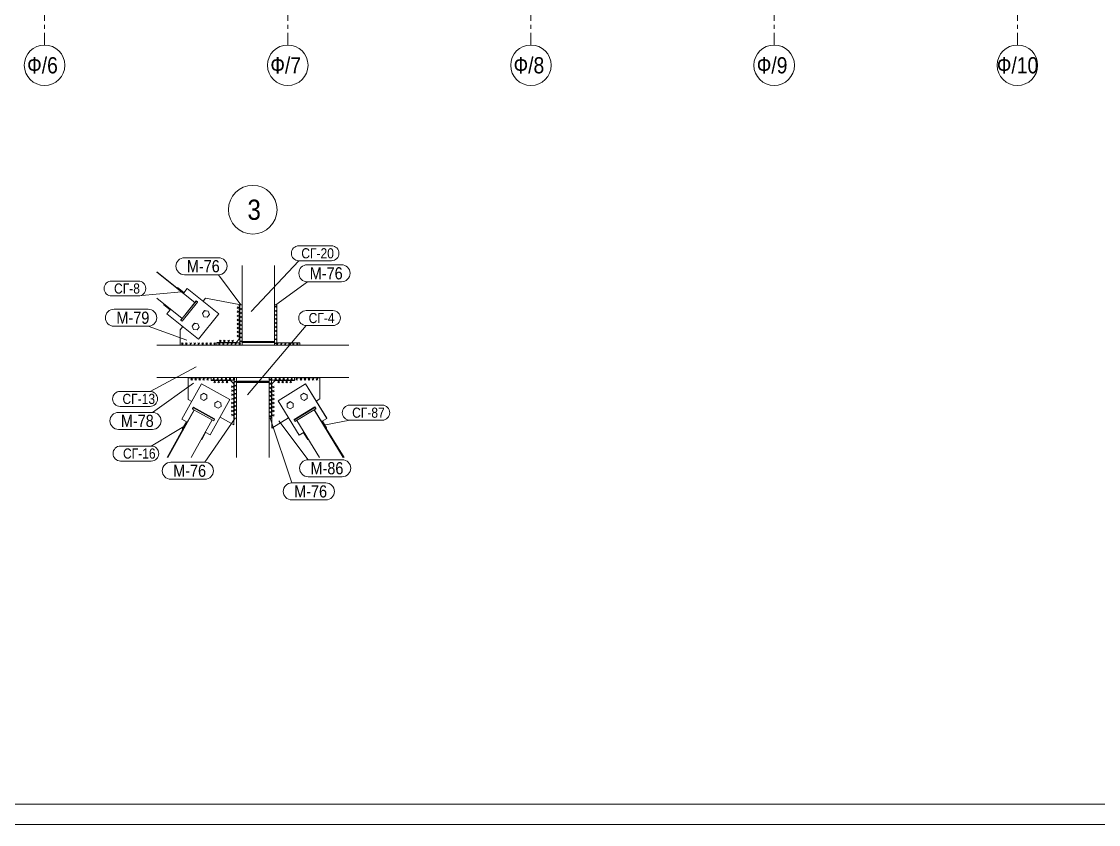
# Model space of a CAD drawing. Header units: millimetres. Extents: x -59 to 782, y -222 to 372.
# Drawn here: x 216.3 to 482, y -222.3 to -24.2 of the extents above; entities that cross this region are included whole.
import ezdxf

# ---------------------------------------------------------------- set-up
doc = ezdxf.new("R2010")
doc.units = ezdxf.units.MM
doc.linetypes.add('XKITLINE00', pattern=[0])
doc.linetypes.add('XKITLINE03', pattern=[6, 3, -1, 1, -1])
for name, color, linetype, lineweight in [('Bolt', 7, 'Continuous', 0), ('DrawingSheet', 5, 'Continuous', 0), ('GraphicObject', 6, 'Continuous', 0), ('OtherObjectType', 1, 'Continuous', 0), ('Part', 2, 'Continuous', 0), ('PartMark', 3, 'Continuous', 0), ('S-GRID', 1, 'Continuous', 0), ('SymbolText', 4, 'Continuous', 0)]:
    doc.layers.add(name, color=color, linetype=linetype, lineweight=lineweight)
doc.styles.add('GOST type A', font='ARIAL.TTF')

msp = doc.modelspace()

# ---------------------------------------------------------------- linework, layer by layer
at = {"layer": 'Bolt', "linetype": 'XKITLINE00', "lineweight": 0}
for p, q in [((261.49, -95.54), (260.95, -96.21)), ((260.95, -96.23), (261.49, -95.56)), ((262.34, -95.67), (261.49, -95.54)), ((261.49, -95.54), (261.49, -95.56)), ((261.49, -95.56), (262.34, -95.68)), ((260.95, -96.21), (260.95, -96.23)), ((261.26, -97.04), (260.95, -96.23)), ((262.12, -97.17), (261.26, -97.04)), ((262.66, -96.49), (262.12, -97.17)), ((262.66, -96.47), (262.34, -95.67)), ((262.34, -95.67), (262.34, -95.68)), ((262.34, -95.68), (262.66, -96.49)), ((262.66, -96.48), (262.66, -96.47)), ((262.66, -96.47), (262.66, -96.49)), ((258.99, -98.66), (258.45, -99.34)), ((258.45, -99.36), (258.99, -98.68)), ((258.45, -99.34), (258.45, -99.36)), ((258.77, -100.16), (258.45, -99.36)), ((259.62, -100.29), (258.77, -100.16)), ((259.85, -98.79), (258.99, -98.66)), ((258.99, -98.66), (258.99, -98.68)), ((258.99, -98.68), (259.85, -98.81)), ((260.16, -99.62), (259.62, -100.29)), ((260.16, -99.6), (259.85, -98.79)), ((259.85, -98.79), (259.85, -98.81)), ((259.85, -98.81), (260.16, -99.62)), ((260.16, -99.6), (260.16, -99.6)), ((260.16, -99.6), (260.16, -99.62)), ((261.27, -115.9), (260.52, -116.34)), ((260.52, -116.4), (261.27, -115.96)), ((260.52, -116.34), (260.52, -116.4)), ((260.54, -117.27), (260.52, -116.4)), ((262.02, -116.32), (261.27, -115.9)), ((261.27, -115.9), (261.27, -115.96)), ((261.27, -115.96), (262.02, -116.38)), ((262.02, -116.38), (262.02, -116.32)), ((262.02, -116.38), (262.04, -117.24)), ((262.04, -117.18), (262.03, -116.38)), ((285.99, -115.92), (285.25, -116.37)), ((285.25, -116.43), (285.99, -115.98)), ((285.25, -116.37), (285.25, -116.43)), ((285.27, -117.29), (285.25, -116.43)), ((286.75, -116.33), (285.99, -115.92)), ((285.99, -115.92), (285.99, -115.98)), ((285.99, -115.98), (286.75, -116.39)), ((286.75, -116.33), (286.77, -117.2)), ((286.75, -116.33), (286.75, -116.39)), ((286.75, -116.39), (286.77, -117.26)), ((261.3, -117.69), (260.54, -117.27)), ((262.04, -117.24), (261.3, -117.69)), ((264.76, -117.84), (264.02, -118.29)), ((264.02, -118.34), (264.76, -117.9)), ((264.02, -118.29), (264.02, -118.34)), ((264.03, -119.21), (264.02, -118.34)), ((264.79, -119.63), (264.03, -119.21)), ((265.52, -118.26), (264.76, -117.84)), ((264.76, -117.84), (264.76, -117.9)), ((264.76, -117.9), (265.52, -118.32)), ((265.53, -119.18), (264.79, -119.63)), ((265.52, -118.32), (265.52, -118.26)), ((265.53, -119.13), (265.52, -118.32)), ((265.52, -118.32), (265.53, -119.18)), ((282.57, -118), (281.84, -118.46)), ((281.84, -118.51), (282.57, -118.06)), ((281.84, -118.46), (281.84, -118.51)), ((281.86, -119.38), (281.84, -118.51)), ((282.62, -119.79), (281.86, -119.38)), ((283.34, -118.42), (282.57, -118)), ((282.57, -118), (282.57, -118.06)), ((282.57, -118.06), (283.34, -118.48)), ((283.36, -119.34), (282.62, -119.79)), ((283.34, -118.42), (283.36, -119.28)), ((283.34, -118.42), (283.34, -118.48)), ((283.34, -118.48), (283.36, -119.34)), ((283.36, -119.28), (283.36, -119.34)), ((286.03, -117.71), (285.27, -117.29)), ((286.77, -117.26), (286.03, -117.71)), ((286.77, -117.2), (286.77, -117.26))]:
    msp.add_line(p, q, dxfattribs=at)
at = {"layer": 'DrawingSheet', "linetype": 'XKITLINE00', "lineweight": 0}
for p, q in [((-39.15, -217.33), (776.85, -217.33)), ((-59.15, -222.33), (781.85, -222.33))]:
    msp.add_line(p, q, dxfattribs=at)
at = {"layer": 'GraphicObject', "linetype": 'XKITLINE00', "lineweight": 0}
for p, q in [((270.04, -102.6), (270.04, -94.08)), ((270.74, -104.08), (270.74, -94.17)), ((278.74, -94.08), (278.74, -104.08)), ((264.49, -103.4), (269.24, -103.4)), ((255.48, -104.08), (264.49, -104.08)), ((264.49, -104.08), (270.74, -104.08)), ((278.74, -104.08), (284.99, -104.08)), ((263.12, -112.1), (257.44, -112.1)), ((269.37, -112.08), (263.12, -112.08)), ((267.87, -112.8), (263.12, -112.8)), ((268.67, -122.04), (268.67, -113.6)), ((269.37, -122.08), (269.37, -112.08)), ((277.37, -112.08), (277.37, -122.08)), ((283.62, -112.08), (277.37, -112.08)), ((278.07, -113.58), (278.07, -122.08)), ((283.62, -112.78), (278.87, -112.78)), ((289.87, -112.12), (283.62, -112.1))]:
    msp.add_line(p, q, dxfattribs=at)
at = {"layer": 'OtherObjectType', "linetype": 'XKITLINE00', "lineweight": 0}
msp.add_line((279.37, -70.64), (279.37, -70.64), dxfattribs=at)
msp.add_circle((273.37, -70.64), 6, dxfattribs=at)
at = {"layer": 'Part', "linetype": 'XKITLINE00', "lineweight": 0}
for p, q in [((270.74, -84.39), (270.74, -103.17)), ((278.74, -103.17), (278.74, -84.39)), ((249.68, -85.97), (254.71, -89.99)), ((259.07, -93.56), (249.68, -86.06)), ((254.69, -90), (254.82, -89.85)), ((254.82, -89.88), (254.69, -90.04)), ((254.69, -90), (254.69, -90.04)), ((254.69, -90.04), (256.26, -91.29)), ((256.38, -91.09), (254.82, -89.85)), ((254.82, -89.85), (254.82, -89.88)), ((256.38, -91.13), (254.82, -89.88)), ((256.38, -91.11), (257.19, -90.09)), ((256.38, -91.12), (257.19, -90.1)), ((257.19, -90.1), (257.19, -90.09)), ((257.19, -90.09), (265.01, -96.33)), ((257.19, -90.1), (265.01, -96.34)), ((249.68, -92.46), (255.95, -97.46)), ((256.38, -91.13), (256.26, -91.29)), ((256.26, -91.28), (259.07, -93.52)), ((256.38, -91.09), (256.38, -91.13)), ((261.1, -93.21), (261.72, -92.43)), ((261.1, -93.21), (261.72, -92.43)), ((261.72, -92.43), (261.72, -92.43)), ((270.04, -94.03), (261.72, -92.43)), ((261.72, -92.43), (270.04, -94.03)), ((251.45, -94.06), (251.54, -93.95)), ((251.45, -94.1), (251.56, -93.96)), ((251.45, -94.06), (251.45, -94.1)), ((251.45, -94.1), (253.01, -95.35)), ((252.2, -96.35), (253, -95.34)), ((252.2, -96.34), (253, -95.34)), ((253.01, -95.35), (253.12, -95.21)), ((259.38, -93.18), (255.64, -97.86)), ((259.69, -93.43), (255.95, -98.11)), ((255.95, -97.46), (259.07, -93.56)), ((259.07, -93.52), (259.38, -93.13)), ((259.07, -93.52), (259.07, -93.56)), ((259.69, -93.38), (259.38, -93.13)), ((259.38, -93.13), (259.38, -93.18)), ((259.69, -93.43), (259.38, -93.18)), ((259.69, -93.43), (259.69, -93.38)), ((270.04, -94.03), (270.04, -94.03)), ((270.04, -102.6), (270.04, -94.03)), ((270.74, -94.08), (270.14, -94.08)), ((270.14, -94.08), (270.14, -103.48)), ((278.74, -94.08), (279.34, -94.08)), ((279.34, -94.08), (279.34, -103.48)), ((252.2, -96.34), (252.2, -96.35)), ((252.2, -96.35), (260.01, -102.59)), ((255.64, -97.82), (255.93, -97.45)), ((255.64, -97.86), (255.64, -97.82)), ((255.95, -98.11), (255.64, -97.86)), ((260.01, -102.59), (265.01, -96.34)), ((265.01, -96.34), (265.01, -96.33)), ((255.48, -100.24), (256.1, -99.46)), ((255.48, -100.24), (256.1, -99.47)), ((255.48, -100.24), (255.48, -100.24)), ((255.48, -104.08), (255.48, -100.24)), ((269.24, -103.4), (264.49, -103.4)), ((264.49, -103.4), (264.49, -103.48)), ((270.14, -103.48), (264.49, -103.48)), ((264.49, -103.48), (264.49, -104.08)), ((270.04, -102.6), (269.24, -103.4)), ((270.74, -104.08), (270.74, -103.17)), ((270.74, -103.17), (278.74, -103.17)), ((270.94, -103.37), (270.94, -103.17)), ((270.94, -103.37), (278.54, -103.37)), ((278.54, -103.37), (278.54, -103.17)), ((278.74, -104.08), (278.74, -103.17)), ((279.34, -103.48), (284.99, -103.48)), ((284.99, -103.48), (284.99, -104.08)), ((249.68, -104.08), (297.06, -104.08)), ((249.68, -112.08), (297.06, -112.08)), ((255.89, -122.31), (260.75, -113.59)), ((255.89, -122.34), (260.75, -113.61)), ((257.44, -112.1), (257.44, -112.08)), ((263.12, -112.1), (257.44, -112.1)), ((257.44, -117.47), (257.44, -112.1)), ((260.75, -113.61), (260.75, -113.59)), ((260.75, -113.59), (267.74, -117.47)), ((267.74, -117.49), (260.75, -113.61)), ((263.12, -112.68), (263.12, -112.08)), ((268.77, -112.68), (263.12, -112.68)), ((263.12, -112.8), (263.12, -112.68)), ((267.87, -112.75), (263.12, -112.75)), ((267.87, -112.8), (263.12, -112.8)), ((267.87, -112.75), (267.87, -112.8)), ((268.67, -113.55), (267.87, -112.75)), ((268.67, -113.6), (267.87, -112.8)), ((268.67, -113.55), (268.67, -113.6)), ((268.67, -113.6), (268.67, -123.7)), ((268.77, -122.08), (268.77, -112.68)), ((269.37, -113.24), (269.37, -112.08)), ((269.37, -113.14), (269.57, -113.14)), ((269.37, -113.24), (269.37, -131.77)), ((277.37, -113.28), (269.37, -113.28)), ((277.17, -112.94), (269.57, -112.94)), ((269.57, -112.94), (269.57, -113.28)), ((269.57, -113.08), (277.17, -113.08)), ((269.57, -113.28), (277.17, -113.28)), ((277.17, -113.28), (277.17, -112.94)), ((277.17, -113.14), (277.37, -113.14)), ((277.37, -113.24), (277.37, -112.08)), ((277.37, -113.24), (277.37, -131.77)), ((277.97, -122.08), (277.97, -112.68)), ((277.97, -112.68), (283.62, -112.68)), ((278.07, -113.58), (278.87, -112.78)), ((278.07, -124.54), (278.07, -113.58)), ((278.87, -112.78), (283.62, -112.78)), ((279.59, -117.76), (286.41, -113.59)), ((286.41, -113.61), (279.59, -117.78)), ((283.62, -112.68), (283.62, -112.08)), ((283.62, -112.1), (289.87, -112.1)), ((283.62, -112.78), (283.62, -112.68)), ((291.63, -122.1), (286.41, -113.59)), ((286.41, -113.59), (286.41, -113.61)), ((291.63, -122.13), (286.41, -113.61)), ((289.87, -112.1), (289.87, -112.08)), ((289.87, -112.1), (289.87, -117.32)), ((257.44, -117.47), (258.32, -117.95)), ((258.51, -119.68), (258.71, -119.33)), ((258.71, -119.5), (258.51, -119.85)), ((263.95, -122.24), (258.71, -119.33)), ((258.71, -119.33), (258.71, -119.5)), ((258.71, -119.5), (263.95, -122.41)), ((262.88, -126.22), (267.74, -117.49)), ((267.74, -117.47), (267.74, -117.49)), ((279.59, -117.78), (279.59, -117.76)), ((284.81, -126.3), (279.59, -117.78)), ((283.57, -122.37), (288.69, -119.24)), ((283.57, -122.54), (288.69, -119.41)), ((288.69, -119.41), (288.69, -119.24)), ((288.69, -119.24), (288.9, -119.58)), ((288.9, -119.75), (288.69, -119.41)), ((289.02, -117.85), (289.87, -117.32)), ((252.42, -131.77), (258.94, -120.08)), ((257.2, -123.07), (258.88, -120.05)), ((258.51, -119.85), (258.51, -119.68)), ((258.51, -119.85), (263.76, -122.76)), ((265.32, -121.84), (268.67, -123.7)), ((269.37, -122.08), (268.77, -122.08)), ((277.37, -122.08), (277.97, -122.08)), ((278.07, -124.54), (282.19, -122.02)), ((283.78, -122.88), (288.9, -119.75)), ((295.7, -131.77), (288.48, -120)), ((290.35, -122.91), (288.54, -119.96)), ((288.9, -119.75), (288.9, -119.58)), ((290.35, -122.91), (291.63, -122.13)), ((291.63, -122.13), (291.63, -122.1)), ((252.26, -131.77), (256.14, -124.81)), ((255.89, -122.31), (255.89, -122.34)), ((255.89, -122.34), (257.2, -123.06)), ((256.99, -122.95), (256.05, -124.64)), ((256.05, -124.76), (257.02, -123.01)), ((256.05, -124.64), (256.05, -124.76)), ((256.05, -124.76), (256.23, -124.86)), ((257.2, -123.11), (256.23, -124.86)), ((257.02, -122.97), (257.02, -123.01)), ((257.02, -123.01), (257.2, -123.11)), ((257.2, -123.11), (257.2, -123.06)), ((258.15, -131.77), (263.31, -122.51)), ((263.76, -122.76), (263.95, -122.41)), ((263.95, -122.41), (263.95, -122.24)), ((283.57, -122.37), (283.57, -122.54)), ((283.57, -122.54), (283.78, -122.88)), ((289.84, -131.77), (284.22, -122.61)), ((290.35, -122.96), (290.52, -122.85)), ((290.35, -122.91), (290.35, -122.96)), ((290.35, -122.96), (291.39, -124.66)), ((290.52, -122.85), (290.52, -122.8)), ((291.57, -124.55), (290.52, -122.85)), ((290.55, -122.78), (291.57, -124.44)), ((291.39, -124.66), (291.57, -124.55)), ((295.88, -131.77), (291.49, -124.6)), ((291.57, -124.44), (291.57, -124.55)), ((260.63, -127.3), (260.77, -127.38)), ((261.74, -125.64), (260.77, -127.38)), ((261.61, -125.56), (261.74, -125.64)), ((261.63, -125.52), (262.88, -126.22)), ((261.74, -125.64), (261.74, -125.59)), ((284.81, -126.3), (286.03, -125.55)), ((285.92, -125.67), (286.05, -125.59)), ((285.92, -125.62), (285.92, -125.67)), ((285.92, -125.67), (286.96, -127.37)), ((286.96, -127.37), (287.09, -127.29))]:
    msp.add_line(p, q, dxfattribs=at)
at = {"layer": 'PartMark', "linetype": 'XKITLINE00', "lineweight": 0}
for p, q in [((284.74, -79.54), (292.78, -79.54)), ((256.5, -82.48), (264.93, -82.48)), ((272.95, -95.75), (284.74, -83.24)), ((284.74, -83.24), (292.78, -83.24)), ((286.83, -84.23), (295.26, -84.23)), ((256.5, -86.68), (264.93, -86.68)), ((270.43, -94.1), (264.93, -86.68)), ((238.54, -88.23), (245.12, -88.23)), ((279.05, -94.1), (286.83, -88.43)), ((286.83, -88.43), (295.26, -88.43)), ((238.54, -91.93), (245.12, -91.93)), ((255.76, -90.92), (245.12, -91.93)), ((239.13, -95.19), (247.56, -95.19)), ((286.55, -95.52), (293.13, -95.52)), ((239.13, -99.39), (247.56, -99.39)), ((257.09, -102.79), (247.56, -99.39)), ((272.06, -116.31), (286.55, -99.22)), ((286.55, -99.22), (293.13, -99.22)), ((259.4, -109.42), (248.02, -115.47)), ((258.77, -113.45), (248.65, -120.64)), ((240.62, -115.47), (248.02, -115.47)), ((240.62, -119.17), (248.02, -119.17)), ((297.28, -118.87), (305.32, -118.87)), ((240.22, -120.64), (248.65, -120.64)), ((269.06, -122.06), (261.56, -132.95)), ((277.68, -122.06), (282.98, -138.05)), ((240.22, -124.84), (248.65, -124.84)), ((256.77, -123.92), (248.31, -128.95)), ((279.8, -122.71), (287.01, -132.32)), ((290.86, -123.82), (297.28, -122.57)), ((297.28, -122.57), (305.32, -122.57)), ((240.75, -128.95), (248.31, -128.95)), ((240.75, -132.65), (248.31, -132.65)), ((287.01, -132.32), (295.44, -132.32)), ((253.13, -132.95), (261.56, -132.95)), ((253.13, -137.15), (261.56, -137.15)), ((282.98, -138.05), (291.41, -138.05)), ((287.01, -136.52), (295.44, -136.52)), ((282.98, -142.25), (291.41, -142.25))]:
    msp.add_line(p, q, dxfattribs=at)
for centre, radius, start, end in [((284.74, -81.39), 1.85, 90, 270), ((292.78, -81.39), 1.85, 270, 90), ((256.5, -84.58), 2.1, 90, 270), ((264.93, -84.58), 2.1, 270, 90), ((286.83, -86.33), 2.1, 90, 270), ((295.26, -86.33), 2.1, 270, 90), ((238.54, -90.08), 1.85, 90, 270), ((245.12, -90.08), 1.85, 270, 90), ((239.13, -97.29), 2.1, 90, 270), ((247.56, -97.29), 2.1, 270, 90), ((286.55, -97.37), 1.85, 90, 270), ((293.13, -97.37), 1.85, 270, 90), ((240.62, -117.32), 1.85, 90, 270), ((248.02, -117.32), 1.85, 270, 90), ((297.28, -120.72), 1.85, 90, 270), ((305.32, -120.72), 1.85, 270, 90), ((240.22, -122.74), 2.1, 90, 270), ((248.65, -122.74), 2.1, 270, 90), ((240.75, -130.8), 1.85, 90, 270), ((248.31, -130.8), 1.85, 270, 90), ((287.01, -134.42), 2.1, 90, 270), ((295.44, -134.42), 2.1, 270, 90), ((253.13, -135.05), 2.1, 90, 270), ((261.56, -135.05), 2.1, 270, 90), ((282.98, -140.15), 2.1, 90, 270), ((291.41, -140.15), 2.1, 270, 90)]:
    msp.add_arc(centre, radius, start, end, dxfattribs=at)
at = {"layer": 'S-GRID', "linetype": 'XKITLINE03', "lineweight": 0}
for p, q in [((222, -30), (222, 341.07)), ((282, -30), (282, 341.07)), ((342, -30), (342, 341.07)), ((402, -30), (402, 341.07)), ((462, -30), (462, 341.07))]:
    msp.add_line(p, q, dxfattribs=at)
at = {"layer": 'S-GRID', "linetype": 'XKITLINE00', "lineweight": 0}
for centre in [(222, -35), (282, -35), (342, -35), (402, -35), (462, -35)]:
    msp.add_circle(centre, 5, dxfattribs=at)
at = {"layer": 'SymbolText', "linetype": 'XKITLINE00', "lineweight": 0}
for p, q in [((270.04, -95.03), (269.48, -94.62)), ((269.48, -95.03), (270.04, -94.65)), ((270.04, -96.03), (269.48, -95.62)), ((270.74, -95.31), (270.18, -94.9)), ((270.18, -95.31), (270.74, -94.94)), ((278.74, -94.39), (279.3, -94.8)), ((279.3, -94.39), (278.74, -94.77)), ((278.74, -95.39), (279.3, -95.8)), ((279.3, -95.39), (278.74, -95.77)), ((269.48, -96.03), (270.04, -95.65)), ((270.04, -97.03), (269.48, -96.62)), ((269.48, -97.03), (270.04, -96.65)), ((270.04, -98.03), (269.48, -97.62)), ((269.48, -98.03), (270.04, -97.65)), ((270.74, -96.31), (270.18, -95.9)), ((270.18, -96.31), (270.74, -95.94)), ((270.74, -97.31), (270.18, -96.9)), ((270.18, -97.31), (270.74, -96.94)), ((270.74, -98.31), (270.18, -97.9)), ((270.18, -98.31), (270.74, -97.94)), ((278.74, -96.39), (279.3, -96.8)), ((279.3, -96.39), (278.74, -96.77)), ((278.74, -97.39), (279.3, -97.8)), ((279.3, -97.39), (278.74, -97.77)), ((270.04, -99.03), (269.48, -98.62)), ((269.48, -99.03), (270.04, -98.65)), ((270.04, -100.03), (269.48, -99.62)), ((269.48, -100.03), (270.04, -99.65)), ((270.04, -101.03), (269.48, -100.62)), ((269.48, -101.03), (270.04, -100.65)), ((270.74, -99.31), (270.18, -98.9)), ((270.18, -99.31), (270.74, -98.94)), ((270.74, -100.31), (270.18, -99.9)), ((270.18, -100.31), (270.74, -99.94)), ((270.74, -101.31), (270.18, -100.9)), ((270.18, -101.31), (270.74, -100.94)), ((278.74, -98.39), (279.3, -98.8)), ((279.3, -98.39), (278.74, -98.77)), ((278.74, -99.39), (279.3, -99.8)), ((279.3, -99.39), (278.74, -99.77)), ((278.74, -100.39), (279.3, -100.8)), ((279.3, -100.39), (278.74, -100.77)), ((255.8, -104.08), (256.21, -103.52)), ((255.8, -103.52), (256.17, -104.08)), ((256.8, -104.08), (257.21, -103.52)), ((256.8, -103.52), (257.17, -104.08)), ((257.8, -104.08), (258.21, -103.52)), ((257.8, -103.52), (258.17, -104.08)), ((258.8, -104.08), (259.21, -103.52)), ((258.8, -103.52), (259.17, -104.08)), ((259.8, -104.08), (260.21, -103.52)), ((259.8, -103.52), (260.17, -104.08)), ((260.8, -104.08), (261.21, -103.52)), ((260.8, -103.52), (261.17, -104.08)), ((261.8, -104.08), (262.21, -103.52)), ((261.8, -103.52), (262.17, -104.08)), ((262.8, -104.08), (263.21, -103.52)), ((262.8, -103.52), (263.17, -104.08)), ((263.8, -104.08), (264.21, -103.52)), ((263.8, -103.52), (264.17, -104.08)), ((264.93, -104.08), (265.34, -103.52)), ((264.93, -103.52), (265.3, -104.08)), ((265.18, -103.4), (265.59, -102.84)), ((265.18, -102.84), (265.55, -103.4)), ((265.93, -104.08), (266.34, -103.52)), ((265.93, -103.52), (266.3, -104.08)), ((266.18, -103.4), (266.59, -102.84)), ((266.18, -102.84), (266.55, -103.4)), ((266.93, -104.08), (267.34, -103.52)), ((266.93, -103.52), (267.3, -104.08)), ((267.18, -103.4), (267.59, -102.84)), ((267.18, -102.84), (267.55, -103.4)), ((267.93, -104.08), (268.34, -103.52)), ((267.93, -103.52), (268.3, -104.08)), ((268.18, -103.4), (268.59, -102.84)), ((268.18, -102.84), (268.55, -103.4)), ((268.93, -104.08), (269.34, -103.52)), ((268.93, -103.52), (269.3, -104.08)), ((270.04, -102.03), (269.48, -101.62)), ((269.48, -102.03), (270.04, -101.65)), ((269.93, -104.08), (270.34, -103.52)), ((269.93, -103.52), (270.3, -104.08)), ((270.74, -102.31), (270.18, -101.9)), ((270.18, -102.31), (270.74, -101.94)), ((270.74, -103.31), (270.18, -102.9)), ((270.18, -103.31), (270.74, -102.94)), ((278.74, -101.39), (279.3, -101.8)), ((279.3, -101.39), (278.74, -101.77)), ((278.74, -102.39), (279.3, -102.8)), ((279.3, -102.39), (278.74, -102.77)), ((278.74, -103.39), (279.3, -103.8)), ((279.3, -103.39), (278.74, -103.77)), ((279.18, -104.08), (279.59, -103.52)), ((279.18, -103.52), (279.55, -104.08)), ((280.18, -104.08), (280.59, -103.52)), ((280.18, -103.52), (280.55, -104.08)), ((281.18, -104.08), (281.59, -103.52)), ((281.18, -103.52), (281.55, -104.08)), ((282.18, -104.08), (282.59, -103.52)), ((282.18, -103.52), (282.55, -104.08)), ((283.18, -104.08), (283.59, -103.52)), ((283.18, -103.52), (283.55, -104.08)), ((284.18, -104.08), (284.59, -103.52)), ((284.18, -103.52), (284.55, -104.08)), ((258.47, -112.1), (258.06, -112.67)), ((258.47, -112.67), (258.09, -112.1)), ((259.47, -112.1), (259.06, -112.66)), ((259.47, -112.66), (259.09, -112.1)), ((260.47, -112.1), (260.06, -112.66)), ((260.47, -112.66), (260.09, -112.1)), ((261.47, -112.1), (261.06, -112.66)), ((261.47, -112.66), (261.09, -112.1)), ((262.47, -112.1), (262.06, -112.66)), ((262.47, -112.66), (262.09, -112.1)), ((263.93, -112.08), (263.52, -112.64)), ((263.93, -112.64), (263.56, -112.08)), ((264.18, -112.8), (263.77, -113.37)), ((264.18, -113.37), (263.81, -112.8)), ((264.93, -112.08), (264.52, -112.64)), ((264.93, -112.64), (264.56, -112.08)), ((265.18, -112.8), (264.77, -113.37)), ((265.18, -113.37), (264.81, -112.8)), ((265.93, -112.08), (265.52, -112.64)), ((265.93, -112.64), (265.56, -112.08)), ((266.18, -112.8), (265.77, -113.37)), ((266.18, -113.37), (265.81, -112.8)), ((266.93, -112.08), (266.52, -112.64)), ((266.93, -112.64), (266.56, -112.08)), ((267.18, -112.8), (266.77, -113.37)), ((267.18, -113.37), (266.81, -112.8)), ((267.93, -112.08), (267.52, -112.64)), ((267.93, -112.64), (267.56, -112.08)), ((268.67, -114.51), (268.11, -114.1)), ((268.11, -114.51), (268.67, -114.13)), ((268.93, -112.08), (268.52, -112.64)), ((268.93, -112.64), (268.56, -112.08)), ((269.37, -113.27), (268.81, -112.85)), ((268.81, -113.27), (269.37, -112.89)), ((269.37, -114.27), (268.81, -113.85)), ((268.81, -114.27), (269.37, -113.89)), ((277.37, -112.39), (277.93, -112.8)), ((277.93, -112.39), (277.37, -112.77)), ((277.37, -113.39), (277.93, -113.8)), ((277.93, -113.39), (277.37, -113.77)), ((278.18, -112.08), (277.77, -112.64)), ((278.18, -112.64), (277.81, -112.08)), ((278.07, -114.14), (278.63, -114.55)), ((278.63, -114.14), (278.07, -114.52)), ((279.18, -112.08), (278.77, -112.64)), ((279.18, -112.64), (278.81, -112.08)), ((279.93, -112.78), (279.52, -113.34)), ((279.93, -113.34), (279.56, -112.78)), ((280.18, -112.08), (279.77, -112.64)), ((280.18, -112.64), (279.81, -112.08)), ((280.93, -112.78), (280.52, -113.34)), ((280.93, -113.34), (280.56, -112.78)), ((281.18, -112.08), (280.77, -112.64)), ((281.18, -112.64), (280.81, -112.08)), ((281.93, -112.78), (281.52, -113.34)), ((281.93, -113.34), (281.56, -112.78)), ((282.18, -112.08), (281.77, -112.64)), ((282.18, -112.64), (281.81, -112.08)), ((282.93, -112.78), (282.52, -113.34)), ((282.93, -113.34), (282.56, -112.78)), ((283.18, -112.08), (282.77, -112.64)), ((283.18, -112.64), (282.81, -112.08)), ((284.43, -112.1), (284.02, -112.66)), ((284.43, -112.66), (284.06, -112.1)), ((285.43, -112.1), (285.02, -112.67)), ((285.43, -112.67), (285.06, -112.1)), ((286.43, -112.11), (286.02, -112.67)), ((286.43, -112.67), (286.06, -112.11)), ((287.43, -112.11), (287.02, -112.67)), ((287.43, -112.67), (287.06, -112.11)), ((288.43, -112.11), (288.02, -112.67)), ((288.43, -112.67), (288.06, -112.11)), ((289.43, -112.11), (289.02, -112.68)), ((289.43, -112.68), (289.06, -112.11)), ((268.67, -115.51), (268.11, -115.1)), ((268.11, -115.51), (268.67, -115.13)), ((268.67, -116.51), (268.11, -116.1)), ((268.11, -116.51), (268.67, -116.13)), ((269.37, -115.27), (268.81, -114.85)), ((268.81, -115.27), (269.37, -114.89)), ((269.37, -116.27), (268.81, -115.85)), ((268.81, -116.27), (269.37, -115.89)), ((269.37, -117.27), (268.81, -116.85)), ((268.81, -117.27), (269.37, -116.89)), ((277.37, -114.39), (277.93, -114.8)), ((277.93, -114.39), (277.37, -114.77)), ((277.37, -115.39), (277.93, -115.8)), ((277.93, -115.39), (277.37, -115.77)), ((277.37, -116.39), (277.93, -116.8)), ((277.93, -116.39), (277.37, -116.77)), ((278.07, -115.14), (278.63, -115.55)), ((278.63, -115.14), (278.07, -115.52)), ((278.07, -116.14), (278.63, -116.55)), ((278.63, -116.14), (278.07, -116.52)), ((268.67, -117.51), (268.11, -117.1)), ((268.11, -117.51), (268.67, -117.13)), ((268.67, -118.51), (268.11, -118.1)), ((268.11, -118.51), (268.67, -118.13)), ((268.67, -119.51), (268.11, -119.1)), ((268.11, -119.51), (268.67, -119.13)), ((269.37, -118.27), (268.81, -117.85)), ((268.81, -118.27), (269.37, -117.89)), ((269.37, -119.27), (268.81, -118.85)), ((268.81, -119.27), (269.37, -118.89)), ((277.37, -117.39), (277.93, -117.8)), ((277.93, -117.39), (277.37, -117.77)), ((277.37, -118.39), (277.93, -118.8)), ((277.93, -118.39), (277.37, -118.77)), ((277.37, -119.39), (277.93, -119.8)), ((277.93, -119.39), (277.37, -119.77)), ((278.07, -117.14), (278.63, -117.55)), ((278.63, -117.14), (278.07, -117.52)), ((278.07, -118.14), (278.63, -118.55)), ((278.63, -118.14), (278.07, -118.52)), ((278.07, -119.14), (278.63, -119.55)), ((278.63, -119.14), (278.07, -119.52)), ((268.67, -120.51), (268.11, -120.1)), ((268.11, -120.51), (268.67, -120.13)), ((268.67, -121.51), (268.11, -121.1)), ((268.11, -121.51), (268.67, -121.13)), ((269.37, -120.27), (268.81, -119.85)), ((268.81, -120.27), (269.37, -119.89)), ((269.37, -121.27), (268.81, -120.85)), ((268.81, -121.27), (269.37, -120.89)), ((277.37, -120.39), (277.93, -120.8)), ((277.93, -120.39), (277.37, -120.77)), ((277.37, -121.39), (277.93, -121.8)), ((277.93, -121.39), (277.37, -121.77)), ((278.07, -120.14), (278.63, -120.55)), ((278.63, -120.14), (278.07, -120.52)), ((278.07, -121.14), (278.63, -121.55)), ((278.63, -121.14), (278.07, -121.52))]:
    msp.add_line(p, q, dxfattribs=at)

# ---------------------------------------------------------------- texts
at = {"layer": 'OtherObjectType', "style": 'GOST type A', "width": 0.85}
msp.add_text('3', height=5, dxfattribs=at).set_placement((272.06, -73.14))
at = {"layer": 'PartMark', "style": 'GOST type A', "width": 0.85}
for s, height, p in [('СГ-20', 2.5, (285.34, -82.64)), ('М-76', 3, (257.1, -86.08)), ('М-76', 3, (287.43, -87.83)), ('СГ-8', 2.5, (239.14, -91.33)), ('М-79', 3, (239.73, -98.79)), ('СГ-4', 2.5, (287.15, -98.62)), ('СГ-13', 2.5, (241.22, -118.57)), ('СГ-87', 2.5, (297.88, -121.97)), ('М-78', 3, (240.82, -124.24)), ('СГ-16', 2.5, (241.35, -132.05)), ('М-76', 3, (253.73, -136.55)), ('М-86', 3, (287.61, -135.92)), ('М-76', 3, (283.58, -141.65))]:
    msp.add_text(s, height=height, dxfattribs=at).set_placement(p)
at = {"layer": 'S-GRID', "style": 'GOST type A', "width": 0.85}
for s, p in [('Ф/6', (217.7, -37)), ('Ф/7', (277.7, -37)), ('Ф/8', (337.7, -37)), ('Ф/9', (397.7, -37)), ('Ф/10', (456.92, -37))]:
    msp.add_text(s, height=4, dxfattribs=at).set_placement(p)

doc.saveas('drawing.dxf')
